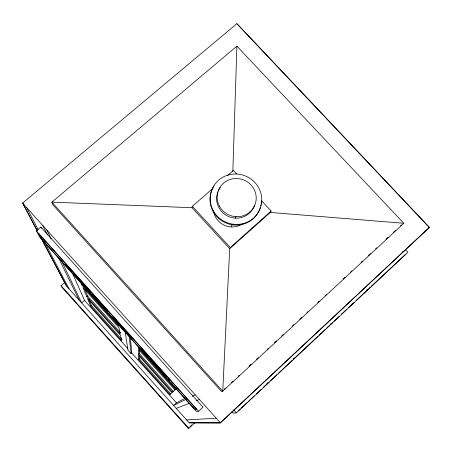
<?xml version="1.0" encoding="UTF-8"?>
<svg xmlns="http://www.w3.org/2000/svg" width="452" height="452" viewBox="0 0 452 452"><rect width="100%" height="100%" fill="white"/><g stroke="black" fill="none" stroke-linecap="round" stroke-linejoin="round"><path stroke-width="0.68" d="M169.901 394.489L171.969 392.613L138.532 355.374L138.549 359.555L169.901 394.489L170.63 393.822L139.278 358.899L139.306 355.379M174.93 389.923L138.51 349.39L138.527 354.317L172.489 392.138L173.28 391.421L139.318 353.611L139.346 349.876M232.837 171.364L236.904 46.149L51.861 202.134L52.986 204.988L221.633 391.618L222.746 391.206L403.794 223.277L236.904 46.149M141.679 349.95L141.719 348.927L147.685 355.639L148.307 356.515L146.962 355.266L148.612 357.357L140.77 348.927M192.027 207.722L51.861 202.134L222.746 391.206L229.689 248.679L192.027 207.722L192.382 206.298L212.903 188.36M231.13 226.921L232.305 224.424M235.283 218.107L235.955 216.683M271.138 211.056L230.294 247.521L229.689 248.679L270.273 212.44L271.138 211.056L261.589 200.767M366.984 289.721L366.25 290.676L367.702 289.32M351.888 304.123L352.52 303.529M429.338 227.373L220.373 422.75L189.1 422.744L220.435 422.823L429.4 227.441L236.899 23.662L22.6 203.084L37.115 230.514M266.72 383.844L268.121 382.533M293.41 358.86L294.252 358.074M330.463 324.118L330.977 323.632M238.283 410.857L240.345 408.93M241.374 407.964L247.035 402.659M248.583 401.218L254.244 395.912M256.301 393.986L261.454 389.166M263.51 387.234L269.177 381.934M270.72 380.488L276.895 374.702M278.443 373.256L284.619 367.476M285.653 366.51L292.342 360.244M293.371 359.278L318.084 336.141M319.118 335.181L325.293 329.395M326.321 328.429L332.502 322.649M334.045 321.202L339.198 316.383M341.254 314.451L346.401 309.631M348.464 307.705L354.125 302.405M356.187 300.473L362.363 294.693M363.391 293.727L370.086 287.461M371.115 286.495L405.099 254.685M231.961 411.738L233.266 413.184L236.413 412.862L407.907 252.301L405.274 249.498M224.22 389.223L225.254 388.268M231.452 382.516L233.006 381.076M238.17 376.284L239.204 375.324M249.024 366.222L251.092 364.301M256.261 359.509L258.329 357.594M267.115 349.447L268.149 348.486M274.347 342.735L276.415 340.819M281.585 336.028L283.133 334.587M292.438 325.96L293.986 324.525M299.67 319.253L301.738 317.332M306.908 312.541L307.942 311.581M317.762 302.478L319.31 301.038M324.994 295.766L326.547 294.331M343.085 278.991L345.153 277.076M350.317 272.285L351.871 270.844M361.171 262.216L362.205 261.262M368.408 255.51L370.471 253.589M375.64 248.798L376.674 247.843M385.98 239.215L388.042 237.294M393.212 232.503L395.28 230.588M189.823 426.829L191.885 424.908M64.783 282.472L61.048 285.698L61.98 287.342L188.269 428.27L188.879 428.338L195.083 422.575M198.547 411.263L202.965 407.167L40.889 227.068L36.38 230.887L39.629 236.972L196.609 411.636L198.547 411.263L36.38 230.887M185.021 398.376L176.495 402.868L173.636 405.495L186.196 399.28M172.489 392.138L175.274 389.607M176.523 388.477L175.551 389.364L138.504 348.136L138.493 346.17M138.549 359.555L139.278 358.899M125.142 331.627L127.927 350.187L131.12 353.746L131.837 353.102L130.255 337.277M138.504 348.136L139.363 347.362M138.527 354.317L139.318 353.611M90.694 306.236L87.535 298.58L120.537 335.339L121.673 340.746L90.694 306.236L91.428 305.592L89.095 299.817M86.733 296.642L83.01 287.625L118.921 327.593L120.255 333.971L86.733 296.642L87.53 295.953L84.908 289.472M72.309 272.85L84.524 300.377L81.631 302.902L61.336 260.369M227.638 175.483L233.43 170.427L236.769 174.026M118.181 324.061L118.582 325.965L82.061 285.331L82.931 284.579M400.449 225.797L401.562 224.955M428.197 228.232L429.366 227.446L236.865 23.668M424.038 232.017L425.213 231.232M402.698 251.781L404.438 250.657M192.303 396.263L195.224 394.816M176.223 408.382L189.755 403.19M196.202 400.721L199.422 399.483M186.586 419.936L216.276 418.202M270.273 212.44L403.794 223.277M121.181 326.875L122.413 328.248M159.771 370.075L162.341 372.499L166.003 377.013L163.082 373.216L166.2 376.154L162.421 372.375L158.906 368.041L161.68 371.657L158.466 368.623L160.466 370.838M76.134 276.07L74.258 274.257L76.19 276.957L80.173 281.15L75.806 275.584L73.043 272.957L74.439 274.997A5.69 0.305 48.5 0 0 76.693 277.664L78.614 279.799A5.69 0.305 48.5 0 0 80.625 281.878L81.388 282.449L76.767 276.647M129.899 335.734L128.995 334.87L131.786 338.068L128.515 334.327L131.735 337.87L130.204 336.068M154.556 364.176L156.957 366.414L153.985 362.662L150.844 359.611L154.77 364.527A5.729 0.311 48.2 0 0 156.974 366.821C162.692 371.877 145.233 352.673 150.669 359.809A5.729 0.311 48.2 0 0 152.81 362.346L153.787 363.448M192.382 206.298L230.294 247.521M122.712 328.09L123.379 328.757L121.452 326.536M233.718 409.879L236.413 412.862M22.6 203.084L220.503 422.891L189.179 422.829L66.467 285.992L40.742 237.368M114.418 318.683L116.147 320.524L115.322 319.519M121.441 326.474L123.187 328.344L122.69 327.723M114.435 318.75L116.627 321.084L113.859 317.846L114.492 318.993L114.367 318.457M126.294 332.745L123.803 329.531L124.362 330.548M96.508 299.682L97.909 301.241M99.316 302.806L101.655 305.411M108.678 313.225L109.616 314.264M111.955 316.869L113.825 318.954M114.763 319.993L116.17 321.553M146.866 355.713L147.804 356.752M152.962 362.493L153.9 363.538M156.245 366.143L158.121 368.233M168.438 379.708L169.845 381.273M171.251 382.838L172.658 384.403M122.243 327.169L122.498 327.457M87.53 295.953L120.582 332.745M91.428 305.592L121.933 339.571M84.524 300.377L128.176 349.017M131.837 353.102L176.495 402.868M61.048 285.698L188.879 428.338M22.662 203.151L37.166 230.571M41.121 238.051L66.506 286.037M26.685 207.615L38.081 229.486M44.268 241.357L69.02 288.845M40.889 227.068L41.511 228.305M42.81 225.531L47.426 235.006M58.189 257.12L79.106 300.088M46.855 230.023L51.065 238.848M80.49 281.528L82.061 285.331M88.886 291.212L84.23 285.918L83.552 284.218L82.394 282.924L83.168 284.856L91.084 293.659L90.417 291.851L89.253 290.557L89.937 292.382M121.413 326.293L121.492 326.734M125.001 330.638L124.441 329.615L126.939 332.796M127.193 333.695L126.645 332.695L129.119 335.836M129.182 336.328L131.12 353.746M242.317 224A18.668 18.12 23.5 0 1 213.706 212.31M260.228 207.858A25.815 25.007 23.5 0 1 224.91 222.553A25.815 25.007 23.5 0 1 214.005 185.97M261.296 202.067A25.815 25.007 23.5 0 1 261.183 203.372M260.996 204.677A25.815 25.007 23.5 0 1 260.736 205.965M254.572 205.135A19.504 18.888 23.5 0 1 229.576 216.915A19.504 18.888 23.5 0 1 217.988 191.716M218.576 190.422A19.504 18.888 23.5 0 1 219.265 189.185M219.638 188.591A19.504 18.888 23.5 0 1 220.463 187.45M142.872 350.792L147.442 356.052L142.872 350.792M142.894 350.356L147.126 355.227L142.894 350.356M117.181 322.349L119.955 325.53L116.706 321.813L119.887 325.31L117.181 322.349M120.198 325.18L117.175 321.53L120.198 325.18M70.806 270.352L66.467 265.33L70.806 270.352M196.343 409.066L194.829 409.422L41.211 238.503L38.629 233.633L196.343 409.066M123.673 328.87L123.147 328.389L123.871 329.299L120.91 325.689L123.673 328.87M100.135 303.332L95.66 298.761L92.276 294.348L97.4 299.619L99.875 302.699L93.423 295.642L95.909 298.93L100.135 303.332M71.981 271.731L66.212 265.985L65.195 263.798L71.981 271.731M121.04 326.768L120.17 325.937L122.017 327.547L123.532 329.677L121.04 326.768M107.316 310.654L101.248 303.902L101.768 305.546L107.785 312.242L102.864 306.648L102.689 306.089L107.226 311.129L102.474 305.388L107.316 310.654M127.82 333.373L127.328 332.825L127.882 333.892L127.82 333.373M213.248 210.547A25.9 25.086 23.5 0 0 257.86 213.045A25.9 25.086 23.5 0 0 236.865 174.031A25.9 25.086 23.5 0 0 213.248 210.547M219.435 206.174A19.639 19.012 23.5 0 0 253.256 208.112A19.639 19.012 23.5 0 0 237.373 178.523A19.639 19.012 23.5 0 0 219.435 206.174"/></g></svg>
